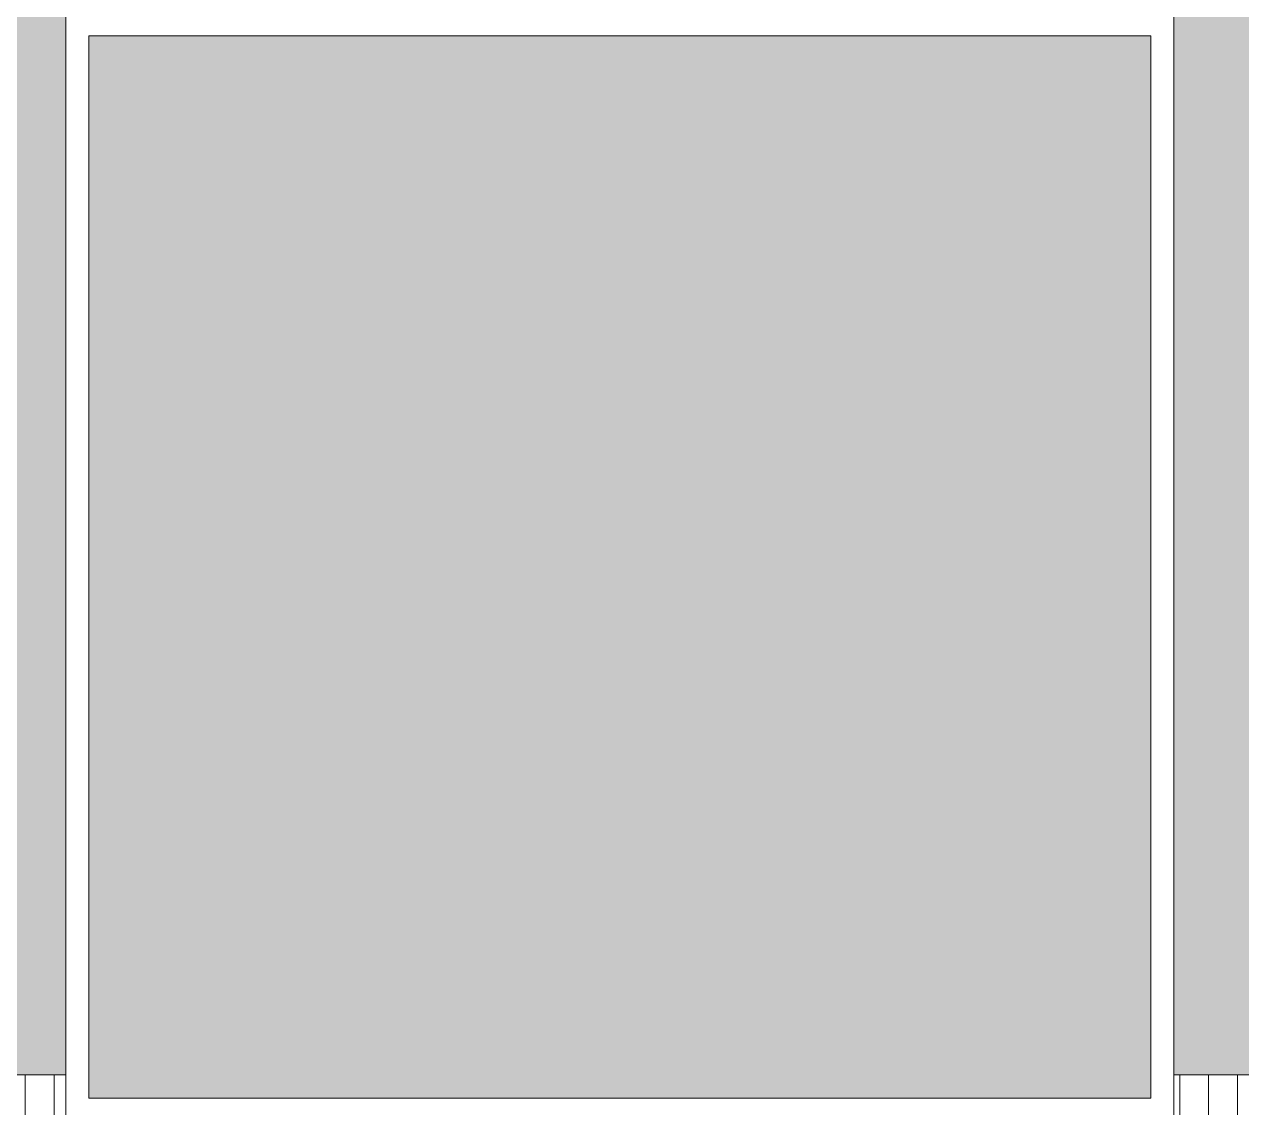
# Model space of a CAD drawing. Header units: inches. Extents: x 15448 to 46480, y -8154 to 0.
# Drawn here: x 22427.9 to 22480.7, y -5709.9 to -5663 of the extents above; entities that cross this region are included whole.
import ezdxf

# ---------------------------------------------------------------- set-up
doc = ezdxf.new("R2010")
doc.units = ezdxf.units.IN
doc.header["$MEASUREMENT"] = 0
doc.layers.add('IEL-HATCH-002', color=7, linetype='Continuous')

msp = doc.modelspace()

# ---------------------------------------------------------------- hatches: boundary and pattern name
at = {"layer": 'IEL-HATCH-002', "lineweight": 5, "transparency": 33554687}
h = msp.add_hatch(color=256, dxfattribs=at)
h.dxf.hatch_style = 1
h.set_gradient(color1=(255, 255, 255), color2=(245, 239, 235), name='INVCYLINDER')
h.paths.add_polyline_path([(22407.477, -5650.531), (22385.227, -5650.531), (22385.227, -5708.531), (22407.477, -5708.531)])
h.paths.add_polyline_path([(22429.727, -5650.531), (22407.477, -5650.531), (22407.477, -5708.531), (22429.727, -5708.531)])
h.paths.add_polyline_path([(22429.727, -5626.531), (22407.477, -5626.531), (22407.477, -5650.531), (22429.727, -5650.531)])
h.paths.add_polyline_path([(22407.477, -5626.531), (22385.227, -5626.531), (22385.227, -5650.531), (22407.477, -5650.531)])
h = msp.add_hatch(color=256, dxfattribs=at)
h.dxf.hatch_style = 1
h.set_gradient(color1=(255, 255, 255), color2=(245, 239, 235), name='INVCYLINDER')
h.paths.add_polyline_path([(22499.977, -5650.531), (22477.727, -5650.531), (22477.727, -5708.531), (22499.977, -5708.531)])
h.paths.add_polyline_path([(22522.227, -5650.531), (22499.977, -5650.531), (22499.977, -5708.531), (22522.227, -5708.531)])
h.paths.add_polyline_path([(22522.227, -5626.531), (22499.977, -5626.531), (22499.977, -5650.531), (22522.227, -5650.531)])
h.paths.add_polyline_path([(22499.977, -5626.531), (22477.727, -5626.531), (22477.727, -5650.531), (22499.977, -5650.531)])
h = msp.add_hatch(color=256, dxfattribs=at)
h.dxf.hatch_style = 1
h.set_gradient(color1=(255, 255, 255), color2=(173, 221, 247), name='INVCYLINDER')
h.paths.add_polyline_path([(22476.727, -5663.531), (22430.727, -5663.531), (22430.727, -5709.531), (22476.727, -5709.531)])
at = {"layer": 'IEL-HATCH-002', "lineweight": 5, "true_color": 0xd5bdae, "transparency": 33554687}
h = msp.add_hatch(dxfattribs=at)
h.set_pattern_fill('ANSI31', color=9, scale=10, angle=45)
h.set_pattern_definition([(90, (5639.2271, -2744.5311), (-1.25, 0), [])])
h.paths.add_polyline_path([(22407.477, -5708.531), (22385.227, -5708.531), (22385.227, -5744.531), (22407.477, -5744.531)])
h.paths.add_polyline_path([(22429.727, -5708.531), (22407.477, -5708.531), (22407.477, -5744.531), (22429.727, -5744.531), (22429.727, -5725.531)])
h = msp.add_hatch(dxfattribs=at)
h.set_pattern_fill('ANSI31', color=9, scale=10, angle=45)
h.set_pattern_definition([(90, (5731.7271, -2744.5311), (-1.25, 0), [])])
h.paths.add_polyline_path([(22499.977, -5708.531), (22477.727, -5708.531), (22477.727, -5744.531), (22499.977, -5744.531)])
h.paths.add_polyline_path([(22522.227, -5708.531), (22499.977, -5708.531), (22499.977, -5744.531), (22522.227, -5744.531), (22522.227, -5725.531)])

# ---------------------------------------------------------------- linework, layer by layer
at = {"lineweight": 5}
for p, q in [((22429.727, -5726.531), (22429.727, -5626.531)), ((22385.227, -5708.531), (22429.727, -5708.531)), ((22477.727, -5708.531), (22522.227, -5708.531))]:
    msp.add_line(p, q, dxfattribs=at)
for points in [[(22477.727, -5710.531), (22477.727, -5662.531), (22429.727, -5662.531), (22429.727, -5710.531)], [(22476.727, -5709.531), (22476.727, -5663.531), (22430.727, -5663.531), (22430.727, -5709.531)]]:
    msp.add_lwpolyline(points, close=True, dxfattribs=at)

doc.saveas('drawing.dxf')
